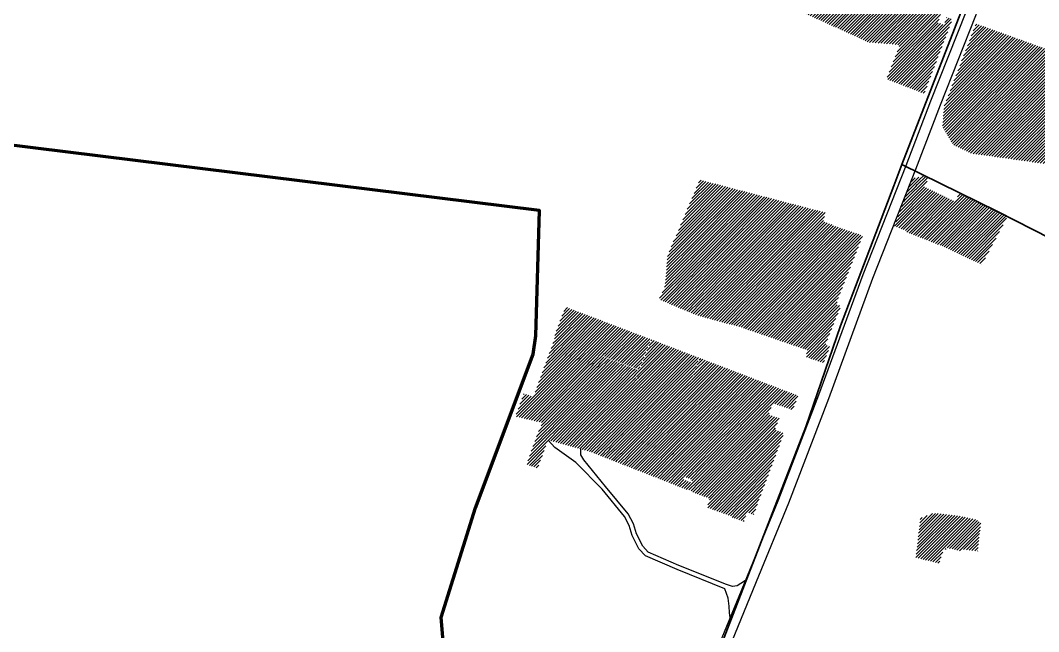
# Model space of a CAD drawing. Header units: millimetres. Extents: x 1378883 to 1389511, y 5662980 to 5673292.
# Drawn here: x 1380637 to 1382397, y 5664632 to 5665689 of the extents above; entities that cross this region are included whole.
import ezdxf

# ---------------------------------------------------------------- set-up
doc = ezdxf.new("R2010")
doc.units = ezdxf.units.MM
for name, color, linetype in [('вулиці', 7, 'Continuous'), ('КартаСкан', 252, 'Continuous'), ('межа по генплану', 7, 'Continuous'), ('район', 6, 'Continuous')]:
    doc.layers.add(name, color=color, linetype=linetype)
picture_1 = doc.add_image_def('image1.tif', size_in_pixel=(29607, 29619))
pattern_1 = [(45, (2.4066, 2.8008), (-2.6516504294, 2.6516504294), [])]

msp = doc.modelspace()

# ---------------------------------------------------------------- hatches: boundary and pattern name
at = {"layer": 'вулиці', "lineweight": -2}
h = msp.add_hatch(dxfattribs=at)
h.set_pattern_fill('ANSI31', color=2, scale=30, style=0)
h.set_pattern_definition(pattern_1)
h.paths.add_polyline_path([(1382008.2, 5666021.6), (1382014.9, 5666054.3), (1381990.3, 5666057.2), (1381979.7, 5666006.8), (1381960.9, 5665915.5), (1381957, 5665916.4), (1381937.9, 5665823), (1381965.6, 5665813.8), (1381938.8, 5665725.3), (1382103.4, 5665650.6), (1382155.7, 5665646.4), (1382158, 5665648.1), (1382184.7, 5665715.4), (1382185.3, 5665715.2), (1382191.8, 5665729.2), (1382192.1, 5665729.5), (1382193.8, 5665733.8), (1382196.4, 5665740), (1382207.5, 5665767.2), (1382219.2, 5665770.5), (1382254.9, 5665766.1), (1382271.7, 5665759.6), (1382279.7, 5665781.1), (1382282.3, 5665780.1), (1382285.9, 5665789.6), (1382287.9, 5665789.1), (1382311.9, 5665857.8), (1382167.4, 5665910.1), (1382169.7, 5665917.1), (1382129.6, 5665934.2), (1382000.7, 5665986.2), (1382004, 5666001.8)])
h.paths.add_polyline_path([(1382043, 5665823.7), (1382114.7, 5665823.7), (1382114.7, 5665831.2), (1382043, 5665831.2)], flags=24)
h = msp.add_hatch(dxfattribs=at)
h.set_pattern_fill('ANSI31', color=2, scale=30, style=0)
h.set_pattern_definition(pattern_1)
h.paths.add_polyline_path([(1382222.9, 5665684.6), (1382227.3, 5665697.7), (1382228.6, 5665701.7), (1382205.7, 5665710.1), (1382210.3, 5665723), (1382195.6, 5665727.9), (1382191.8, 5665729.2), (1382185.3, 5665715.2), (1382184.7, 5665715.4), (1382158, 5665648.1), (1382133.9, 5665587.2), (1382199.4, 5665561.9), (1382244.8, 5665681.2), (1382248.2, 5665690.3), (1382238.1, 5665693.9), (1382233.6, 5665680.7)])
h.paths.add_polyline_path([(1382158.5, 5665630.7), (1382221, 5665630.7), (1382221, 5665638.2), (1382158.5, 5665638.2)], flags=24)
h = msp.add_hatch(dxfattribs=at)
h.set_pattern_fill('ANSI31', color=2, scale=30, style=0)
h.set_pattern_definition(pattern_1)
h.paths.add_polyline_path([(1382451.8, 5665624), (1382288.9, 5665682.8), (1382233.5, 5665539.5), (1382231, 5665504.6), (1382249.4, 5665473.3), (1382281.1, 5665458.5), (1382663.5, 5665404.6), (1382688.4, 5665406.3), (1382713.2, 5665420.5), (1382727.3, 5665441.1), (1382784.1, 5665572.1), (1382775.6, 5665583.7)])
h.paths.add_polyline_path([(1382434.6, 5665527.9), (1382522.9, 5665527.9), (1382522.9, 5665532.9), (1382434.6, 5665532.9)], flags=24)
h = msp.add_hatch(dxfattribs=at)
h.set_pattern_fill('ANSI31', color=12, scale=30, style=0)
h.set_pattern_definition(pattern_1)
h.paths.add_polyline_path([(1381914.1, 5665386.1), (1381811.5, 5665412.9), (1381768.5, 5665310.9), (1381767.7, 5665311.2), (1381765.7, 5665306.1), (1381897.1, 5665257.8)])
h.paths.add_polyline_path([(1382043.1, 5665334.6), (1382026.6, 5665340), (1382025.1, 5665341.9), (1382028.6, 5665356.2), (1381914.1, 5665386.1), (1381897.1, 5665257.8), (1381967.4, 5665232)])
h.paths.add_polyline_path([(1381887, 5665271.4), (1381951.2, 5665271.4), (1381951.2, 5665279.1), (1381887, 5665279.1)], flags=9)
h = msp.add_hatch(dxfattribs=at)
h.set_pattern_fill('ANSI31', color=5, scale=30, style=0)
h.set_pattern_definition(pattern_1)
h.paths.add_polyline_path([(1382199.8, 5665400.7), (1382207.1, 5665416), (1382195, 5665422.4), (1382176.5, 5665375), (1382185, 5665370.9), (1382185.6, 5665373), (1382266.3, 5665334.5), (1382290.6, 5665375.3), (1382323.1, 5665359.6), (1382260.3, 5665390.4), (1382253, 5665375)])
h.paths.add_polyline_path([(1382343.6, 5665349.6), (1382323.1, 5665359.6), (1382290.6, 5665375.3), (1382266.3, 5665334.5), (1382185.6, 5665373), (1382185, 5665370.9), (1382176.5, 5665375), (1382165.6, 5665380.3), (1382147.5, 5665333), (1382158.5, 5665328.8), (1382167.2, 5665325.4), (1382166.4, 5665323.7), (1382222.9, 5665301.2), (1382225.4, 5665300.8), (1382232.5, 5665297.5), (1382299.1, 5665266.3)])
h.paths.add_polyline_path([(1382211.2, 5665337.8), (1382278.6, 5665337.8), (1382278.6, 5665345.5), (1382211.2, 5665345.5)], flags=25)
h = msp.add_hatch(dxfattribs=at)
h.set_pattern_fill('ANSI31', color=5, scale=30, style=0)
h.set_pattern_definition(pattern_1)
h.paths.add_polyline_path([(1382185.9, 5665399.2), (1382178.2, 5665413.4), (1382170.1, 5665392.2), (1382181.7, 5665388.3)])
h.paths.add_polyline_path([(1382170.1, 5665392.2), (1382165.6, 5665380.3), (1382176.5, 5665375), (1382181.7, 5665388.3)])
h = msp.add_hatch(dxfattribs=at)
h.set_pattern_fill('ANSI31', color=5, scale=30, style=0)
h.set_pattern_definition(pattern_1)
h.paths.add_polyline_path([(1382193.3, 5665417.9), (1382179.1, 5665415.5), (1382178.2, 5665413.4), (1382185.9, 5665399.2)])
h = msp.add_hatch(dxfattribs=at)
h.set_pattern_fill('ANSI31', color=12, scale=30, style=0)
h.set_pattern_definition(pattern_1)
h.paths.add_polyline_path([(1382093.5, 5665316.3), (1382042.3, 5665333.6), (1381967.4, 5665232), (1382048.3, 5665202.3)])
h = msp.add_hatch(dxfattribs=at)
h.set_pattern_fill('ANSI31', color=12, scale=30, style=0)
h.set_pattern_definition(pattern_1)
h.paths.add_polyline_path([(1381825.6, 5665284.1), (1381765.7, 5665306.1), (1381757.1, 5665284.1), (1381756, 5665281.3), (1381754.9, 5665268.7), (1381814.9, 5665251.1)])
h.paths.add_polyline_path([(1381897.1, 5665257.8), (1381825.6, 5665284.1), (1381814.9, 5665251.1), (1381893.2, 5665228.1)])
h = msp.add_hatch(dxfattribs=at)
h.set_pattern_fill('ANSI31', color=12, scale=30, style=0)
h.set_pattern_definition(pattern_1)
h.paths.add_polyline_path([(1381797.2, 5665248.7), (1381812.2, 5665242.9), (1381814.9, 5665251.1), (1381754.9, 5665268.7), (1381751.2, 5665228.3), (1381741.4, 5665206.3), (1381783.1, 5665212.7)])
h.paths.add_polyline_path([(1381800.2, 5665206), (1381783.1, 5665212.7), (1381741.4, 5665206.3), (1381784.4, 5665187.8), (1381793.1, 5665184.3)])
h.paths.add_polyline_path([(1381890.2, 5665205.5), (1381893.2, 5665228.1), (1381814.9, 5665251.1), (1381812.2, 5665242.9), (1381834.8, 5665234), (1381820.7, 5665198), (1381800.2, 5665206), (1381793.1, 5665184.3), (1381809.5, 5665177.8), (1381818.6, 5665175.3)])
h.paths.add_polyline_path([(1381890.2, 5665205.5), (1381818.6, 5665175.3), (1381879.8, 5665158.9), (1381883.9, 5665157.6)])
h = msp.add_hatch(dxfattribs=at)
h.set_pattern_fill('ANSI31', color=12, scale=30, style=0)
h.set_pattern_definition(pattern_1)
h.paths.add_polyline_path([(1381797.2, 5665248.7), (1381783.1, 5665212.7), (1381820.7, 5665198), (1381834.8, 5665234)])
h = msp.add_hatch(dxfattribs=at)
h.set_pattern_fill('ANSI31', color=12, scale=30, style=0)
h.set_pattern_definition(pattern_1)
h.paths.add_polyline_path([(1381967.4, 5665232), (1381897.1, 5665257.8), (1381883.9, 5665157.6), (1381886.4, 5665156.7), (1381906.8, 5665149.7)])
h.paths.add_polyline_path([(1382055.3, 5665194.4), (1382047.4, 5665197.6), (1382049.1, 5665202), (1381967.4, 5665232), (1381906.8, 5665149.7), (1381998.5, 5665118.1), (1381994, 5665107), (1382025.4, 5665096.3), (1382036.6, 5665124.5), (1382028.7, 5665127.6)])
h = msp.add_hatch(dxfattribs=at)
h.set_pattern_fill('ANSI31', color=12, scale=30, style=0)
h.set_pattern_definition(pattern_1)
h.paths.add_polyline_path([(1381563.7, 5665152.2), (1381560.7, 5665142.2), (1381560.6, 5665137.2), (1381614.6, 5665126), (1381614.2, 5665180), (1381579.4, 5665193.2)])
h.paths.add_polyline_path([(1381614.2, 5665180), (1381614.6, 5665126), (1381632.3, 5665122.3), (1381632.7, 5665123.7), (1381647.5, 5665119.5), (1381645.4, 5665112.5), (1381697.2, 5665148.4)])
h.paths.add_polyline_path([(1381576.1, 5665143.2), (1381690, 5665143.2), (1381690, 5665151), (1381576.1, 5665151)], flags=9)
h.paths.add_polyline_path([(1381559.8, 5665116), (1381645.4, 5665116), (1381645.4, 5665123.8), (1381559.8, 5665123.8)], flags=9)
h = msp.add_hatch(dxfattribs=at)
h.set_pattern_fill('ANSI31', color=12, scale=30, style=0)
h.set_pattern_definition(pattern_1)
h.paths.add_polyline_path([(1381726.8, 5665137.2), (1381697.2, 5665148.4), (1381645.4, 5665112.5), (1381644.1, 5665108.2), (1381706.9, 5665084.8)])
h = msp.add_hatch(dxfattribs=at)
h.set_pattern_fill('ANSI31', color=12, scale=30, style=0)
h.set_pattern_definition(pattern_1)
h.paths.add_polyline_path([(1381560.6, 5665137.2), (1381554.1, 5665120), (1381588.5, 5665110.5), (1381639.2, 5665091.3), (1381643.9, 5665107.4), (1381647.5, 5665119.5), (1381632.7, 5665123.7), (1381632.3, 5665122.3)])
h.paths.add_polyline_path([(1381545.1, 5665116.2), (1381660.1, 5665116.2), (1381660.1, 5665123.7), (1381545.1, 5665123.7)], flags=9)
h = msp.add_hatch(dxfattribs=at)
h.set_pattern_fill('ANSI31', color=12, scale=30, style=0)
h.set_pattern_definition(pattern_1)
h.paths.add_polyline_path([(1381707.3, 5665083.1), (1381703.6, 5665073.6), (1381787.1, 5665040.9), (1381810.9, 5665104.9), (1381727.8, 5665136.8)])
h.paths.add_polyline_path([(1381696, 5665089.1), (1381811, 5665089.1), (1381811, 5665096.6), (1381696, 5665096.6)], flags=9)
h = msp.add_hatch(dxfattribs=at)
h.set_pattern_fill('ANSI31', color=12, scale=30, style=0)
h.set_pattern_definition(pattern_1)
h.paths.add_polyline_path([(1381645.5, 5665084.1), (1381614.9, 5665096.3), (1381588.1, 5665106.3), (1381552.7, 5665116.2), (1381524, 5665038), (1381531.8, 5665033.9), (1381529.1, 5665026.8), (1381541.1, 5665022.2), (1381540.9, 5665021.3), (1381543.2, 5665014.6), (1381540.1, 5664992.9), (1381540.2, 5664992.9), (1381540.1, 5664992.8), (1381554.5, 5664987.8), (1381554.8, 5664988.8), (1381660.1, 5664948), (1381670.2, 5664973.8), (1381671.8, 5664978), (1381682.2, 5665004.6), (1381681.6, 5665005.9), (1381683.1, 5665009.8), (1381684.4, 5665010.4), (1381702.4, 5665057.3), (1381687.5, 5665063.1)])
h.paths.add_polyline_path([(1381565.9, 5665034.2), (1381651.6, 5665034.2), (1381651.6, 5665042.1), (1381565.9, 5665042.1)], flags=24)
h = msp.add_hatch(dxfattribs=at)
h.set_pattern_fill('ANSI31', color=12, scale=30, style=0)
h.set_pattern_definition(pattern_1)
h.paths.add_polyline_path([(1381668, 5665098.2), (1381643.9, 5665107.4), (1381639.2, 5665091.3), (1381588.5, 5665110.5), (1381554.1, 5665120), (1381552.7, 5665116.2), (1381588.1, 5665106.3), (1381614.9, 5665096.3), (1381645.5, 5665084.1), (1381683.7, 5665065)])
h.paths.add_polyline_path([(1381559.8, 5665116), (1381645.4, 5665116), (1381645.4, 5665123.8), (1381559.8, 5665123.8)], flags=9)
h = msp.add_hatch(dxfattribs=at)
h.set_pattern_fill('ANSI31', color=12, scale=30, style=0)
h.set_pattern_definition(pattern_1)
h.paths.add_polyline_path([(1381668, 5665098.2), (1381683.3, 5665065.8), (1381700.5, 5665075.4), (1381694.1, 5665088.1)])
h = msp.add_hatch(dxfattribs=at)
h.set_pattern_fill('ANSI31', color=2, scale=30, style=0)
h.set_pattern_definition(pattern_1)
h.paths.add_polyline_path([(1381849.6, 5665016.7), (1381856.2, 5665007.8), (1381886.5, 5664996), (1381899.3, 5664997.8), (1381941.3, 5664980.9), (1381948.7, 5665000.7), (1381930.2, 5665006.8), (1381937.9, 5665026.5), (1381972.2, 5665015.1), (1381981.5, 5665039.7), (1381811.8, 5665104.6), (1381787.1, 5665040.9)])
h.paths.add_polyline_path([(1381829.6, 5665042.4), (1381907.5, 5665042.4), (1381907.5, 5665051.2), (1381829.6, 5665051.2)], flags=24)
h = msp.add_hatch(dxfattribs=at)
h.set_pattern_fill('ANSI31', color=12, scale=30, style=0)
h.set_pattern_definition(pattern_1)
h.paths.add_polyline_path([(1381702.4, 5665057.3), (1381714.1, 5665052.8), (1381698.6, 5665074.3), (1381680.4, 5665066.7), (1381687.5, 5665063.1)])
h = msp.add_hatch(dxfattribs=at)
h.set_pattern_fill('ANSI31', color=12, scale=30, style=0)
h.set_pattern_definition(pattern_1)
h.paths.add_polyline_path([(1381735.2, 5665061.2), (1381703.6, 5665073.6), (1381707.3, 5665083.1), (1381694.1, 5665088.1), (1381711.2, 5665053.8), (1381722.5, 5665049.3), (1381738.1, 5665043.3)])
h = msp.add_hatch(dxfattribs=at)
h.set_pattern_fill('ANSI31', color=12, scale=30, style=0)
h.set_pattern_definition(pattern_1)
h.paths.add_polyline_path([(1381722.5, 5665049.3), (1381702.4, 5665057.3), (1381684.4, 5665010.4), (1381683.1, 5665009.8), (1381681.6, 5665005.9), (1381682.2, 5665004.6), (1381671.8, 5664978), (1381670.2, 5664973.8), (1381660.1, 5664948), (1381725.3, 5664923.4), (1381735.8, 5664948.5), (1381823.3, 5664914.7), (1381831.3, 5664935.1), (1381846.8, 5664975), (1381852.4, 5664972.8), (1381858.9, 5664989.6), (1381861.4, 5664995.8)])
h.paths.add_polyline_path([(1381715, 5664983.4), (1381829, 5664983.4), (1381829, 5664991.3), (1381715, 5664991.3)], flags=24)
h = msp.add_hatch(dxfattribs=at)
h.set_pattern_fill('ANSI31', color=12, scale=30, style=0)
h.set_pattern_definition(pattern_1)
h.paths.add_polyline_path([(1381791.7, 5665039.1), (1381787.1, 5665040.9), (1381735.2, 5665061.2), (1381738.1, 5665043.3), (1381776, 5665028.7)])
h.paths.add_polyline_path([(1381791.7, 5665039.1), (1381776, 5665028.7), (1381819.5, 5665012), (1381842.4, 5665019.5)])
h.paths.add_polyline_path([(1381856.2, 5665007.8), (1381849.6, 5665016.7), (1381842.4, 5665019.5), (1381819.5, 5665012), (1381861.4, 5664995.8), (1381883.2, 5664987.4), (1381886.4, 5664996.1)])
h = msp.add_hatch(dxfattribs=at)
h.set_pattern_fill('ANSI31', color=12, scale=30, style=0)
h.set_pattern_definition(pattern_1)
h.paths.add_polyline_path([(1381540.1, 5664992.9), (1381543.2, 5665014.6), (1381540.9, 5665021.3), (1381541.1, 5665022.2), (1381529.1, 5665026.8), (1381531.8, 5665033.9), (1381524, 5665038), (1381507.6, 5665043.2), (1381492.8, 5665003.9)])
h.paths.add_polyline_path([(1381495.3, 5665009.4), (1381609.2, 5665009.4), (1381609.2, 5665017.2), (1381495.3, 5665017.2)], flags=9)
h = msp.add_hatch(dxfattribs=at)
h.set_pattern_fill('ANSI31', color=12, scale=30, style=0)
h.set_pattern_definition(pattern_1)
h.paths.add_polyline_path([(1381627.4, 5664960.6), (1381554.8, 5664988.7), (1381554.5, 5664987.8), (1381540.2, 5664993.1), (1381530.3, 5664971.7), (1381530, 5664970.3), (1381549.5, 5664963.2), (1381619.5, 5664943.9), (1381627.4, 5664940.8)])
h = msp.add_hatch(dxfattribs=at)
h.set_pattern_fill('ANSI31', color=12, scale=30, style=0)
h.set_pattern_definition(pattern_1)
h.paths.add_polyline_path([(1381911.1, 5664851.6), (1381957.1, 5664974.6), (1381899.3, 5664997.8), (1381886.5, 5664996), (1381883.2, 5664987.4), (1381861.4, 5664995.8), (1381858.9, 5664989.6), (1381852.4, 5664972.8), (1381846.8, 5664975), (1381831.3, 5664935.1), (1381823.3, 5664914.7), (1381735.8, 5664948.5), (1381725.3, 5664923.4), (1381757.5, 5664911.3), (1381757.1, 5664910.4), (1381798.6, 5664894.2), (1381798.6, 5664894.3), (1381831.3, 5664881.6), (1381831.7, 5664882.5)])
h.paths.add_polyline_path([(1381832.9, 5664927.2), (1381947.9, 5664927.2), (1381947.9, 5664934.7), (1381832.9, 5664934.7)], flags=24)
h = msp.add_hatch(dxfattribs=at)
h.set_pattern_fill('ANSI31', color=12, scale=30, style=0)
h.set_pattern_definition(pattern_1)
h.paths.add_polyline_path([(1381549.3, 5664963.1), (1381529.9, 5664970.2), (1381512, 5664921.1), (1381531.4, 5664914.1)])
h.paths.add_polyline_path([(1381493.5, 5664932.2), (1381608.5, 5664932.2), (1381608.5, 5664939.7), (1381493.5, 5664939.7)], flags=9)
h = msp.add_hatch(dxfattribs=at)
h.set_pattern_fill('ANSI31', color=12, scale=30, style=0)
h.set_pattern_definition(pattern_1)
h.paths.add_polyline_path([(1381735.8, 5664948.5), (1381823.3, 5664914.7), (1381825, 5664918.8), (1381671.8, 5664978), (1381670.2, 5664973.8)])
h = msp.add_hatch(dxfattribs=at)
h.set_pattern_fill('ANSI31', color=12, scale=30, style=0)
h.set_pattern_definition(pattern_1)
h.paths.add_polyline_path([(1381656.3, 5664949.4), (1381627.4, 5664960.6), (1381627.4, 5664940.8), (1381650.7, 5664931.7)])
h = msp.add_hatch(dxfattribs=at)
h.set_pattern_fill('ANSI31', color=12, scale=30, style=0)
h.set_pattern_definition(pattern_1)
h.paths.add_polyline_path([(1381675.9, 5664942), (1381660.1, 5664948), (1381656.3, 5664949.4), (1381650.7, 5664931.7), (1381667.5, 5664925.1)])
h = msp.add_hatch(dxfattribs=at)
h.set_pattern_fill('ANSI31', color=12, scale=30, style=0)
h.set_pattern_definition(pattern_1)
h.paths.add_polyline_path([(1381675.9, 5664942), (1381667.5, 5664925.1), (1381715.4, 5664906.3), (1381742.1, 5664917.1), (1381725.3, 5664923.4)])
h = msp.add_hatch(dxfattribs=at)
h.set_pattern_fill('ANSI31', color=12, scale=30, style=0)
h.set_pattern_definition(pattern_1)
h.paths.add_polyline_path([(1381911.1, 5664851.6), (1381883, 5664862.5), (1381842.9, 5664839.7), (1381862.4, 5664832.6), (1381865.6, 5664832), (1381867.9, 5664838.3), (1381890.7, 5664830.3), (1381893.6, 5664838.1), (1381904.6, 5664834)])
h.paths.add_polyline_path([(1381883, 5664862.5), (1381831.7, 5664882.5), (1381831.3, 5664881.6), (1381817, 5664887.1), (1381813.2, 5664867.7), (1381829.2, 5664861.7), (1381823.9, 5664846.7), (1381842.9, 5664839.7)])
h.paths.add_polyline_path([(1381817, 5664887.1), (1381798.6, 5664894.3), (1381796.8, 5664889.7), (1381781.9, 5664895.4), (1381783.7, 5664900), (1381757.1, 5664910.4), (1381757.5, 5664911.3), (1381742.1, 5664917.1), (1381715.4, 5664906.3), (1381755.2, 5664890.7), (1381790.6, 5664876.5), (1381791, 5664877.6), (1381798.7, 5664874.5), (1381798.3, 5664873.4), (1381813.2, 5664867.7)])
h.paths.add_polyline_path([(1381823.3, 5664846.6), (1381908.9, 5664846.6), (1381908.9, 5664854.4), (1381823.3, 5664854.4)], flags=9)
h = msp.add_hatch(dxfattribs=at)
h.set_pattern_fill('ANSI31', color=12, scale=30, style=0)
h.set_pattern_definition(pattern_1)
h.paths.add_polyline_path([(1381867.8, 5664838.2), (1381865.6, 5664832), (1381865.5, 5664832), (1381864.9, 5664830.3), (1381887.7, 5664822.2), (1381890.5, 5664830.2)])
h = msp.add_hatch(dxfattribs=at)
h.set_pattern_fill('ANSI31', color=12, scale=30, style=0)
h.set_pattern_definition(pattern_1)
h.paths.add_polyline_path([(1382226, 5664835.7), (1382214.1, 5664836.5), (1382192.8, 5664828), (1382185, 5664759.8), (1382225.1, 5664749.8), (1382233.2, 5664774.5), (1382237.2, 5664773.8), (1382237.9, 5664777.1), (1382263.7, 5664770.8), (1382265.7, 5664773.8), (1382291.9, 5664770.9), (1382297.3, 5664819.9), (1382290.1, 5664825.1), (1382264.3, 5664830.8), (1382249.8, 5664833.1)])
h.paths.add_polyline_path([(1382188.7, 5664793.2), (1382303.7, 5664793.2), (1382303.7, 5664800.7), (1382188.7, 5664800.7)], flags=9)

# ---------------------------------------------------------------- linework, layer by layer
at = {"layer": 'вулиці', "color": 7}
for points in [[(1382393.8, 5666031.8), (1382352.3, 5665919.8), (1382271.3, 5665702.8), (1382210.4, 5665548.7), (1382167.5, 5665437), (1382093.5, 5665248.5), (1382016.9, 5665040.5), (1381947.9, 5664860.4), (1381892.4, 5664724.9), (1381823.4, 5664556.8), (1381767.5, 5664401.8), (1381704.7, 5664249), (1381684.4, 5664208.6), (1381663.6, 5664173.7), (1381648.4, 5664152.9), (1381587.7, 5664086.4), (1381496.7, 5663985.6), (1381459.1, 5663948.4), (1381370.8, 5663856.2), (1381324, 5663784.1), (1381244.5, 5663651.5)], [(1382412.2, 5666029.5), (1382369.1, 5665913.5), (1382288.1, 5665696.4), (1382227.2, 5665542.2), (1382184.3, 5665430.5), (1382110.3, 5665242.1), (1382033.8, 5665034.2), (1381964.7, 5664853.7), (1381909, 5664718.1), (1381840.2, 5664550.4), (1381784.3, 5664395.3), (1381721.1, 5664241.6), (1381700.2, 5664199.9), (1381678.6, 5664163.7), (1381662.3, 5664141.5), (1381601, 5664074.3), (1381509.7, 5663973.2), (1381471.9, 5663935.8), (1381385, 5663844.9), (1381339.3, 5663774.6), (1381259.9, 5663642.3)], [(1381864.1, 5664656), (1381863.1, 5664664.2), (1381862.4, 5664675.8), (1381860.5, 5664689.9), (1381854.8, 5664706), (1381772.5, 5664739), (1381717.7, 5664762.8), (1381706.4, 5664774.9), (1381694.9, 5664798.1), (1381689.5, 5664815.2), (1381681.3, 5664831), (1381642.7, 5664877.9), (1381597.6, 5664924.2), (1381560.9, 5664950.2), (1381549.3, 5664963.1)], [(1381890.5, 5664720.3), (1381882.4, 5664714.9), (1381876.3, 5664710.9), (1381868, 5664709.9), (1381857.6, 5664713.5), (1381775.6, 5664746.4), (1381722.4, 5664769.5), (1381713, 5664779.5), (1381702.3, 5664801.1), (1381696.9, 5664818.3), (1381688, 5664835.4), (1381648.9, 5664883), (1381611.1, 5664928.8), (1381606.1, 5664937.3), (1381605.8, 5664947.7)]]:
    msp.add_lwpolyline(points, dxfattribs=at)
at = {"layer": 'межа по генплану', "color": 5, "lineweight": 70}
msp.add_lwpolyline([(1381380.8, 5664464.1), (1381364.9, 5664656.5), (1381423.8, 5664845.9), (1381523.4, 5665111.3), (1381528.2, 5665143.1), (1381534.7, 5665359.7), (1380249.2, 5665518.8)], dxfattribs=at)
msp.add_lwpolyline([(1381380.8, 5664464.1), (1381364.9, 5664656.5), (1381423.8, 5664845.9), (1381523.4, 5665111.3), (1381528.2, 5665143.1), (1381534.7, 5665359.7), (1380249.2, 5665518.8)], dxfattribs=at)
at = {"layer": 'межа по генплану', "color": 3, "lineweight": 70}
msp.add_lwpolyline([(1381380.8, 5664464.1), (1381364.9, 5664656.5), (1381423.8, 5664845.9), (1381523.4, 5665111.3), (1381528.2, 5665143.1), (1381534.7, 5665359.7), (1380249.2, 5665518.8)], dxfattribs=at)
msp.add_lwpolyline([(1381380.8, 5664464.1), (1381364.9, 5664656.5), (1381423.8, 5664845.9), (1381523.4, 5665111.3), (1381528.2, 5665143.1), (1381534.7, 5665359.7), (1380249.2, 5665518.8)], dxfattribs=at)
at = {"layer": 'межа по генплану', "color": 2, "lineweight": 70}
msp.add_lwpolyline([(1381380.8, 5664464.1), (1381364.9, 5664656.5), (1381423.8, 5664845.9), (1381523.4, 5665111.3), (1381528.2, 5665143.1), (1381534.7, 5665359.7), (1380249.2, 5665518.8)], dxfattribs=at)
at = {"layer": 'район', "color": 6, "lineweight": 35}
for points in [[(1382781.9, 5667057.9), (1382656.6, 5666725.7), (1382577.6, 5666520.7), (1382562.5, 5666478.8), (1382553.9, 5666454.6), (1382503.8, 5666321.4), (1382462.5, 5666211.5), (1382395.9, 5666045.5), (1382161, 5665439.1), (1382147.1, 5665402.5), (1382120.6, 5665333), (1382054.7, 5665160.4), (1381994.8, 5664986.1), (1381895.8, 5664730.8), (1381820.5, 5664535.3), (1381733.5, 5664309.5), (1381710, 5664252), (1381682.3, 5664184), (1381432.6, 5663902.1), (1381368.5, 5663823.1), (1381354.9, 5663795.1)], [(1382161, 5665439.1), (1382326.2, 5665357.9), (1382811, 5665111.2), (1383084.2, 5665097), (1383116.9, 5664890.7), (1383075.3, 5664743.1), (1383183.2, 5664762.8)]]:
    msp.add_lwpolyline(points, dxfattribs=at)

# ---------------------------------------------------------------- pictures from other files: only their frames are drawn
at = {"layer": 'КартаСкан'}
image = msp.add_image(picture_1, insert=(1378952, 5663192.3), size_in_units=(10026.9, 10031), rotation=0.39543, dxfattribs=at)
image.dxf.flags = 15

doc.saveas('drawing.dxf')
